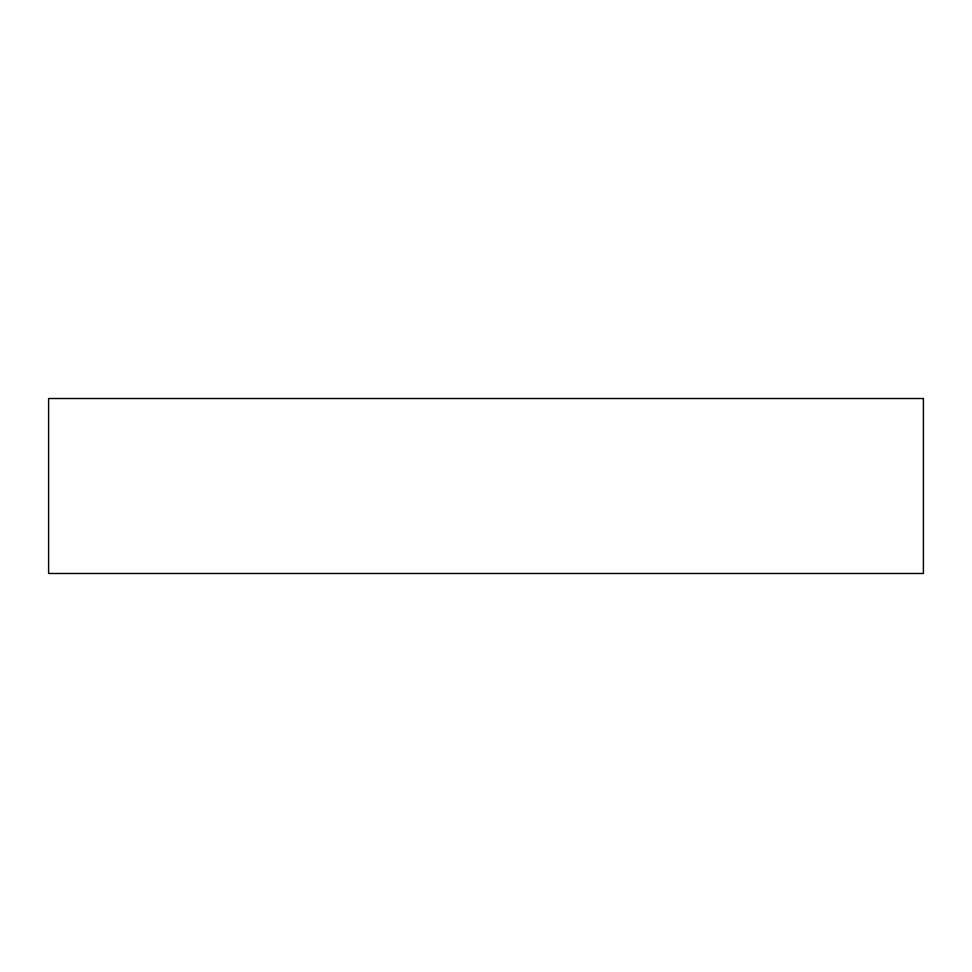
<?xml version="1.0" encoding="UTF-8"?>
<svg xmlns="http://www.w3.org/2000/svg" width="972" height="972" viewBox="0 0 972 972"><rect width="100%" height="100%" fill="white"/><g stroke="black" fill="none" stroke-linecap="round" stroke-linejoin="round"><path stroke-width="1.46" d="M923.4 398.52L48.6 398.52L48.6 573.48L923.4 573.48L923.4 398.52"/></g></svg>
